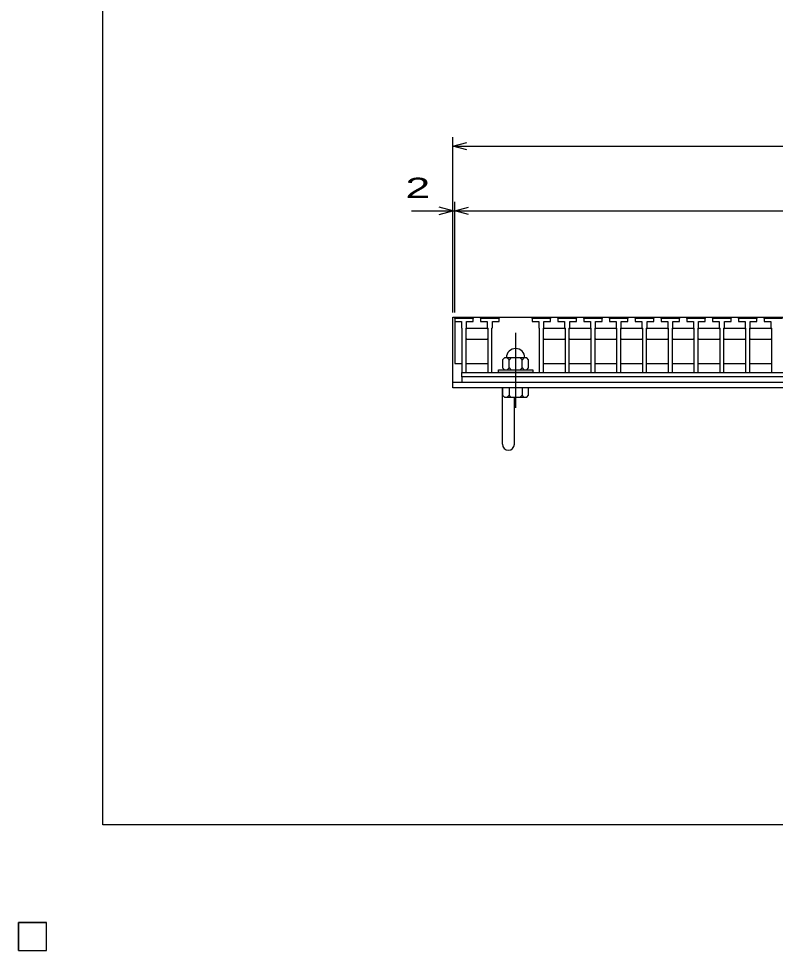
# Model space of a CAD drawing. Units: millimetres, scale not verified. Extents: x -1820 to 1731, y -1282 to 1054.
# Drawn here: x -1820 to -1001, y -1282 to -274 of the extents above; entities that cross this region are included whole.
import ezdxf
from ezdxf.enums import TextEntityAlignment as Align

# ---------------------------------------------------------------- set-up
doc = ezdxf.new("R2010")
doc.units = ezdxf.units.MM
doc.header["$LTSCALE"] = 10
doc.linetypes.add('CHAIN', pattern=[18.5, 12, -1.5, 3.5, -1.5])
for name, color, linetype, lineweight in [('0_2', 150, 'Continuous', 25), ('16', 3, 'Continuous', 25), ('19', 6, 'Continuous', 25), ('22', 2, 'Continuous', 25)]:
    doc.layers.add(name, color=color, linetype=linetype, lineweight=lineweight)
doc.styles.add('ベクトル', font='')
doc.styles.get('ベクトル').set_extended_font_data('ベクトル')

msp = doc.modelspace()

# ---------------------------------------------------------------- linework, layer by layer
at = {"layer": '0_2'}
for p, q in [((-1729, -1146.5), (-1729, 1053.5)), ((1731, -1146.5), (-1729, -1146.5))]:
    msp.add_line(p, q, dxfattribs=at)
at = {"layer": '16'}
for p, q in [((-1348, -598.5), (-1347.5, -597)), ((-1348, -597), (-352, -597)), ((-1348, -597), (-1348, -647)), ((-1348, -598.5), (-1348, -601.5)), ((-1328, -598.5), (-1348, -598.5)), ((-1348, -601.5), (-1340.75, -601.5)), ((-1347.5, -597), (-1344.6, -597)), ((-1344.6, -597), (-1344.1, -598.5)), ((-1340.75, -601.5), (-1340.75, -608.5)), ((-1339.95, -598.5), (-1339.45, -597)), ((-1339.45, -597), (-1336.55, -597)), ((-1336.55, -597), (-1336.05, -598.5)), ((-1335.25, -608.5), (-1335.25, -601.5)), ((-1335.25, -601.5), (-1328, -601.5)), ((-1331.9, -598.5), (-1331.4, -597)), ((-1331.4, -597), (-1328.5, -597)), ((-1328.5, -597), (-1328, -598.5)), ((-1328, -601.5), (-1328, -598.5)), ((-1320.1, -598.5), (-1319.6, -597)), ((-1320.1, -598.5), (-1320.1, -601.5)), ((-1300.1, -598.5), (-1320.1, -598.5)), ((-1320.1, -601.5), (-1312.85, -601.5)), ((-1319.6, -597), (-1316.7, -597)), ((-1316.7, -597), (-1316.2, -598.5)), ((-1312.85, -601.5), (-1312.85, -608.5)), ((-1312.05, -598.5), (-1311.55, -597)), ((-1311.55, -597), (-1308.65, -597)), ((-1308.65, -597), (-1308.15, -598.5)), ((-1307.35, -608.5), (-1307.35, -601.5)), ((-1307.35, -601.5), (-1300.1, -601.5)), ((-1304, -598.5), (-1303.5, -597)), ((-1303.5, -597), (-1300.6, -597)), ((-1300.6, -597), (-1300.1, -598.5)), ((-1300.1, -601.5), (-1300.1, -598.5)), ((-1264.3, -598.5), (-1263.8, -597)), ((-1264.3, -598.5), (-1264.3, -601.5)), ((-1244.3, -598.5), (-1264.3, -598.5)), ((-1264.3, -601.5), (-1257.05, -601.5)), ((-1263.8, -597), (-1260.9, -597)), ((-1260.9, -597), (-1260.4, -598.5)), ((-1257.05, -601.5), (-1257.05, -608.5)), ((-1256.25, -598.5), (-1255.75, -597)), ((-1255.75, -597), (-1252.85, -597)), ((-1252.85, -597), (-1252.35, -598.5)), ((-1251.55, -608.5), (-1251.55, -601.5)), ((-1251.55, -601.5), (-1244.3, -601.5)), ((-1248.2, -598.5), (-1247.7, -597)), ((-1247.7, -597), (-1244.8, -597)), ((-1244.8, -597), (-1244.3, -598.5)), ((-1244.3, -601.5), (-1244.3, -598.5)), ((-1236.4, -598.5), (-1235.9, -597)), ((-1236.4, -598.5), (-1236.4, -601.5)), ((-1216.4, -598.5), (-1236.4, -598.5)), ((-1236.4, -601.5), (-1229.15, -601.5)), ((-1235.9, -597), (-1233, -597)), ((-1233, -597), (-1232.5, -598.5)), ((-1229.15, -601.5), (-1229.15, -608.5)), ((-1228.35, -598.5), (-1227.85, -597)), ((-1227.85, -597), (-1224.95, -597)), ((-1224.95, -597), (-1224.45, -598.5)), ((-1223.65, -608.5), (-1223.65, -601.5)), ((-1223.65, -601.5), (-1216.4, -601.5)), ((-1220.3, -598.5), (-1219.8, -597)), ((-1219.8, -597), (-1216.9, -597)), ((-1216.9, -597), (-1216.4, -598.5)), ((-1216.4, -601.5), (-1216.4, -598.5)), ((-1208.5, -598.5), (-1208, -597)), ((-1208.5, -598.5), (-1208.5, -601.5)), ((-1188.5, -598.5), (-1208.5, -598.5)), ((-1208.5, -601.5), (-1201.25, -601.5)), ((-1208, -597), (-1205.1, -597)), ((-1205.1, -597), (-1204.6, -598.5)), ((-1201.25, -601.5), (-1201.25, -608.5)), ((-1200.45, -598.5), (-1199.95, -597)), ((-1199.95, -597), (-1197.05, -597)), ((-1197.05, -597), (-1196.55, -598.5)), ((-1195.75, -608.5), (-1195.75, -601.5)), ((-1195.75, -601.5), (-1188.5, -601.5)), ((-1192.4, -598.5), (-1191.9, -597)), ((-1191.9, -597), (-1189, -597)), ((-1189, -597), (-1188.5, -598.5)), ((-1188.5, -601.5), (-1188.5, -598.5)), ((-1180.6, -598.5), (-1180.1, -597)), ((-1180.6, -598.5), (-1180.6, -601.5)), ((-1160.6, -598.5), (-1180.6, -598.5)), ((-1180.6, -601.5), (-1173.35, -601.5)), ((-1180.1, -597), (-1177.2, -597)), ((-1177.2, -597), (-1176.7, -598.5)), ((-1173.35, -601.5), (-1173.35, -608.5)), ((-1172.55, -598.5), (-1172.05, -597)), ((-1172.05, -597), (-1169.15, -597)), ((-1169.15, -597), (-1168.65, -598.5)), ((-1167.85, -608.5), (-1167.85, -601.5)), ((-1167.85, -601.5), (-1160.6, -601.5)), ((-1164.5, -598.5), (-1164, -597)), ((-1164, -597), (-1161.1, -597)), ((-1161.1, -597), (-1160.6, -598.5)), ((-1160.6, -601.5), (-1160.6, -598.5)), ((-1152.7, -598.5), (-1152.2, -597)), ((-1152.7, -598.5), (-1152.7, -601.5)), ((-1132.7, -598.5), (-1152.7, -598.5)), ((-1152.7, -601.5), (-1145.45, -601.5)), ((-1152.2, -597), (-1149.3, -597)), ((-1149.3, -597), (-1148.8, -598.5)), ((-1145.45, -601.5), (-1145.45, -608.5)), ((-1144.65, -598.5), (-1144.15, -597)), ((-1144.15, -597), (-1141.25, -597)), ((-1141.25, -597), (-1140.75, -598.5)), ((-1139.95, -608.5), (-1139.95, -601.5)), ((-1139.95, -601.5), (-1132.7, -601.5)), ((-1136.6, -598.5), (-1136.1, -597)), ((-1136.1, -597), (-1133.2, -597)), ((-1133.2, -597), (-1132.7, -598.5)), ((-1132.7, -601.5), (-1132.7, -598.5)), ((-1124.8, -598.5), (-1124.3, -597)), ((-1124.8, -598.5), (-1124.8, -601.5)), ((-1104.8, -598.5), (-1124.8, -598.5)), ((-1124.8, -601.5), (-1117.55, -601.5)), ((-1124.3, -597), (-1121.4, -597)), ((-1121.4, -597), (-1120.9, -598.5)), ((-1117.55, -601.5), (-1117.55, -608.5)), ((-1116.75, -598.5), (-1116.25, -597)), ((-1116.25, -597), (-1113.35, -597)), ((-1113.35, -597), (-1112.85, -598.5)), ((-1112.05, -608.5), (-1112.05, -601.5)), ((-1112.05, -601.5), (-1104.8, -601.5)), ((-1108.7, -598.5), (-1108.2, -597)), ((-1108.2, -597), (-1105.3, -597)), ((-1105.3, -597), (-1104.8, -598.5)), ((-1104.8, -601.5), (-1104.8, -598.5)), ((-1096.9, -598.5), (-1096.4, -597)), ((-1096.9, -598.5), (-1096.9, -601.5)), ((-1076.9, -598.5), (-1096.9, -598.5)), ((-1096.9, -601.5), (-1089.65, -601.5)), ((-1096.4, -597), (-1093.5, -597)), ((-1093.5, -597), (-1093, -598.5)), ((-1089.65, -601.5), (-1089.65, -608.5)), ((-1088.85, -598.5), (-1088.35, -597)), ((-1088.35, -597), (-1085.45, -597)), ((-1085.45, -597), (-1084.95, -598.5)), ((-1084.15, -608.5), (-1084.15, -601.5)), ((-1084.15, -601.5), (-1076.9, -601.5)), ((-1080.8, -598.5), (-1080.3, -597)), ((-1080.3, -597), (-1077.4, -597)), ((-1077.4, -597), (-1076.9, -598.5)), ((-1076.9, -601.5), (-1076.9, -598.5)), ((-1069, -598.5), (-1068.5, -597)), ((-1069, -598.5), (-1069, -601.5)), ((-1049, -598.5), (-1069, -598.5)), ((-1069, -601.5), (-1061.75, -601.5)), ((-1068.5, -597), (-1065.6, -597)), ((-1065.6, -597), (-1065.1, -598.5)), ((-1061.75, -601.5), (-1061.75, -608.5)), ((-1060.95, -598.5), (-1060.45, -597)), ((-1060.45, -597), (-1057.55, -597)), ((-1057.55, -597), (-1057.05, -598.5)), ((-1056.25, -608.5), (-1056.25, -601.5)), ((-1056.25, -601.5), (-1049, -601.5)), ((-1052.9, -598.5), (-1052.4, -597)), ((-1052.4, -597), (-1049.5, -597)), ((-1049.5, -597), (-1049, -598.5)), ((-1049, -601.5), (-1049, -598.5)), ((-1041.1, -598.5), (-1040.6, -597)), ((-1041.1, -598.5), (-1041.1, -601.5)), ((-1021.1, -598.5), (-1041.1, -598.5)), ((-1041.1, -601.5), (-1033.85, -601.5)), ((-1040.6, -597), (-1037.7, -597)), ((-1037.7, -597), (-1037.2, -598.5)), ((-1033.85, -601.5), (-1033.85, -608.5)), ((-1033.05, -598.5), (-1032.55, -597)), ((-1032.55, -597), (-1029.65, -597)), ((-1029.65, -597), (-1029.15, -598.5)), ((-1028.35, -608.5), (-1028.35, -601.5)), ((-1028.35, -601.5), (-1021.1, -601.5)), ((-1025, -598.5), (-1024.5, -597)), ((-1024.5, -597), (-1021.6, -597)), ((-1021.6, -597), (-1021.1, -598.5)), ((-1021.1, -601.5), (-1021.1, -598.5)), ((-1013.2, -598.5), (-1012.7, -597)), ((-1013.2, -598.5), (-1013.2, -601.5)), ((-993.2, -598.5), (-1013.2, -598.5)), ((-1013.2, -601.5), (-1005.95, -601.5)), ((-1012.7, -597), (-1009.8, -597)), ((-1009.8, -597), (-1009.3, -598.5)), ((-1005.95, -601.5), (-1005.95, -608.5)), ((-1005.15, -598.5), (-1004.65, -597)), ((-1004.65, -597), (-1001.75, -597)), ((-1001.75, -597), (-1001.25, -598.5)), ((-1340.75, -608.5), (-1340.25, -609)), ((-1340.25, -609), (-1340.25, -657)), ((-1335.75, -609), (-1335.25, -608.5)), ((-1335.75, -657), (-1335.75, -609)), ((-1335.75, -610), (-1334.75, -609)), ((-1334.75, -609), (-1313.35, -609)), ((-1313.35, -609), (-1312.35, -610)), ((-1312.85, -608.5), (-1312.35, -609)), ((-1312.35, -609), (-1312.35, -657)), ((-1307.85, -609), (-1307.35, -608.5)), ((-1307.85, -657), (-1307.85, -609)), ((-1257.05, -608.5), (-1256.55, -609)), ((-1256.55, -609), (-1256.55, -657)), ((-1252.05, -609), (-1251.55, -608.5)), ((-1252.05, -657), (-1252.05, -609)), ((-1252.05, -610), (-1251.05, -609)), ((-1251.05, -609), (-1229.65, -609)), ((-1229.65, -609), (-1228.65, -610)), ((-1229.15, -608.5), (-1228.65, -609)), ((-1228.65, -609), (-1228.65, -657)), ((-1224.15, -609), (-1223.65, -608.5)), ((-1224.15, -657), (-1224.15, -609)), ((-1224.15, -610), (-1223.15, -609)), ((-1223.15, -609), (-1201.75, -609)), ((-1201.75, -609), (-1200.75, -610)), ((-1201.25, -608.5), (-1200.75, -609)), ((-1200.75, -609), (-1200.75, -657)), ((-1196.25, -609), (-1195.75, -608.5)), ((-1196.25, -657), (-1196.25, -609)), ((-1196.25, -610), (-1195.25, -609)), ((-1195.25, -609), (-1173.85, -609)), ((-1173.85, -609), (-1172.85, -610)), ((-1173.35, -608.5), (-1172.85, -609)), ((-1172.85, -609), (-1172.85, -657)), ((-1168.35, -609), (-1167.85, -608.5)), ((-1168.35, -657), (-1168.35, -609)), ((-1168.35, -610), (-1167.35, -609)), ((-1167.35, -609), (-1145.95, -609)), ((-1145.95, -609), (-1144.95, -610)), ((-1145.45, -608.5), (-1144.95, -609)), ((-1144.95, -609), (-1144.95, -657)), ((-1140.45, -609), (-1139.95, -608.5)), ((-1140.45, -657), (-1140.45, -609)), ((-1140.45, -610), (-1139.45, -609)), ((-1139.45, -609), (-1118.05, -609)), ((-1118.05, -609), (-1117.05, -610)), ((-1117.55, -608.5), (-1117.05, -609)), ((-1117.05, -609), (-1117.05, -657)), ((-1112.55, -609), (-1112.05, -608.5)), ((-1112.55, -657), (-1112.55, -609)), ((-1112.55, -610), (-1111.55, -609)), ((-1111.55, -609), (-1090.15, -609)), ((-1090.15, -609), (-1089.15, -610)), ((-1089.65, -608.5), (-1089.15, -609)), ((-1089.15, -609), (-1089.15, -657)), ((-1084.65, -609), (-1084.15, -608.5)), ((-1084.65, -657), (-1084.65, -609)), ((-1084.65, -610), (-1083.65, -609)), ((-1083.65, -609), (-1062.25, -609)), ((-1062.25, -609), (-1061.25, -610)), ((-1061.75, -608.5), (-1061.25, -609)), ((-1061.25, -609), (-1061.25, -657)), ((-1056.75, -609), (-1056.25, -608.5)), ((-1056.75, -657), (-1056.75, -609)), ((-1056.75, -610), (-1055.75, -609)), ((-1055.75, -609), (-1034.35, -609)), ((-1034.35, -609), (-1033.35, -610)), ((-1033.85, -608.5), (-1033.35, -609)), ((-1033.35, -609), (-1033.35, -657)), ((-1028.85, -609), (-1028.35, -608.5)), ((-1028.85, -657), (-1028.85, -609)), ((-1028.85, -610), (-1027.85, -609)), ((-1027.85, -609), (-1006.45, -609)), ((-1006.45, -609), (-1005.45, -610)), ((-1005.95, -608.5), (-1005.45, -609)), ((-1005.45, -609), (-1005.45, -657)), ((-1334.75, -621), (-1335.75, -620)), ((-1313.35, -621), (-1334.75, -621)), ((-1312.35, -620), (-1313.35, -621)), ((-1251.05, -621), (-1252.05, -620)), ((-1229.65, -621), (-1251.05, -621)), ((-1228.65, -620), (-1229.65, -621)), ((-1223.15, -621), (-1224.15, -620)), ((-1201.75, -621), (-1223.15, -621)), ((-1200.75, -620), (-1201.75, -621)), ((-1195.25, -621), (-1196.25, -620)), ((-1173.85, -621), (-1195.25, -621)), ((-1172.85, -620), (-1173.85, -621)), ((-1167.35, -621), (-1168.35, -620)), ((-1145.95, -621), (-1167.35, -621)), ((-1144.95, -620), (-1145.95, -621)), ((-1139.45, -621), (-1140.45, -620)), ((-1118.05, -621), (-1139.45, -621)), ((-1117.05, -620), (-1118.05, -621)), ((-1111.55, -621), (-1112.55, -620)), ((-1090.15, -621), (-1111.55, -621)), ((-1089.15, -620), (-1090.15, -621)), ((-1083.65, -621), (-1084.65, -620)), ((-1062.25, -621), (-1083.65, -621)), ((-1061.25, -620), (-1062.25, -621)), ((-1055.75, -621), (-1056.75, -620)), ((-1034.35, -621), (-1055.75, -621)), ((-1033.35, -620), (-1034.35, -621)), ((-1027.85, -621), (-1028.85, -620)), ((-1006.45, -621), (-1027.85, -621)), ((-1005.45, -620), (-1006.45, -621)), ((-1294.2, -641), (-1296.2, -643)), ((-1296.2, -643), (-1296.2, -652)), ((-1270.2, -641), (-1294.2, -641)), ((-1289.2, -643), (-1291.2, -641)), ((-1287.2, -641), (-1289.2, -643)), ((-1289.2, -652), (-1289.2, -643)), ((-1275.2, -643), (-1277.2, -641)), ((-1273.2, -641), (-1275.2, -643)), ((-1275.2, -652), (-1275.2, -643)), ((-1268.2, -643), (-1270.2, -641)), ((-1268.2, -652), (-1268.2, -643)), ((-1348, -647), (-1340.25, -647)), ((-1335.75, -647), (-1312.35, -647)), ((-1300.7, -657), (-1300.7, -654)), ((-1300.7, -654), (-1263.7, -654)), ((-1296.2, -652), (-1294.2, -654)), ((-1291.2, -654), (-1289.2, -652)), ((-1289.2, -652), (-1287.2, -654)), ((-1277.2, -654), (-1275.2, -652)), ((-1275.2, -652), (-1273.2, -654)), ((-1270.2, -654), (-1268.2, -652)), ((-1263.7, -654), (-1263.7, -657)), ((-1252.05, -647), (-1228.65, -647)), ((-1224.15, -647), (-1200.75, -647)), ((-1196.25, -647), (-1172.85, -647)), ((-1168.35, -647), (-1144.95, -647)), ((-1140.45, -647), (-1117.05, -647)), ((-1112.55, -647), (-1089.15, -647)), ((-1084.65, -647), (-1061.25, -647)), ((-1056.75, -647), (-1033.35, -647)), ((-1028.85, -647), (-1005.45, -647)), ((-1340.25, -657), (-1335.75, -657)), ((-1340.25, -657), (-359.75, -657)), ((-1340.25, -661.5), (-1340.25, -657)), ((-359.75, -661.5), (-1340.25, -661.5)), ((-1340.25, -661.5), (-1340.25, -667.5)), ((-1312.35, -657), (-1307.85, -657)), ((-1263.7, -657), (-1300.7, -657)), ((-1256.55, -657), (-1252.05, -657)), ((-1228.65, -657), (-1224.15, -657)), ((-1200.75, -657), (-1196.25, -657)), ((-1172.85, -657), (-1168.35, -657)), ((-1144.95, -657), (-1140.45, -657)), ((-1117.05, -657), (-1112.55, -657)), ((-1089.15, -657), (-1084.65, -657)), ((-1061.25, -657), (-1056.75, -657)), ((-1033.35, -657), (-1028.85, -657)), ((-1005.45, -657), (-1000.95, -657)), ((-1340.25, -667.5), (-359.75, -667.5)), ((-1820, -1252.5), (-1790, -1252.5)), ((-1820, -1282.5), (-1820, -1252.5)), ((-1820, -1252.5), (-1790, -1252.5)), ((-1820, -1282.5), (-1820, -1252.5)), ((-1820, -1252.5), (-1790, -1252.5)), ((-1820, -1282.5), (-1820, -1252.5)), ((-1820, -1252.5), (-1790, -1252.5)), ((-1820, -1282.5), (-1820, -1252.5)), ((-1820, -1252.5), (-1790, -1252.5)), ((-1820, -1282.5), (-1820, -1252.5)), ((-1790, -1282.5), (-1790, -1252.5)), ((-1790, -1282.5), (-1790, -1252.5)), ((-1790, -1282.5), (-1790, -1252.5)), ((-1790, -1282.5), (-1790, -1252.5)), ((-1790, -1282.5), (-1790, -1252.5)), ((-1820, -1282.5), (-1790, -1282.5)), ((-1820, -1282.5), (-1790, -1282.5)), ((-1820, -1282.5), (-1790, -1282.5)), ((-1820, -1282.5), (-1790, -1282.5)), ((-1820, -1282.5), (-1790, -1282.5))]:
    msp.add_line(p, q, dxfattribs=at)
at = {"layer": '16', "linetype": 'CHAIN'}
msp.add_line((-1282.2, -614), (-1282.2, -695), dxfattribs=at)
at = {"layer": '16'}
msp.add_arc((-1282.2, -641), 10, 0, 180, dxfattribs=at)
at = {"layer": '19'}
for p, q in [((-1350, -667.5), (-1350, -597)), ((-1350, -597), (-1348, -597)), ((-1350, -667.5), (-350, -667.5)), ((-1350, -673.5), (-1350, -667.5)), ((-350, -673.5), (-1350, -673.5)), ((-1296.5, -734.61), (-1296.5, -673.5)), ((-1296.2, -673.5), (-1296.2, -681.5)), ((-1268.2, -673.5), (-1296.2, -673.5)), ((-1289.2, -673.5), (-1289.2, -681.5)), ((-1275.2, -673.5), (-1275.2, -681.5)), ((-1268.2, -681.5), (-1268.2, -673.5)), ((-1296.2, -681.5), (-1294.2, -683.5)), ((-1294.2, -683.5), (-1270.2, -683.5)), ((-1289.2, -681.5), (-1291.2, -683.5)), ((-1287.2, -683.5), (-1289.2, -681.5)), ((-1283.5, -734.61), (-1283.5, -683.5)), ((-1275.2, -681.5), (-1277.2, -683.5)), ((-1273.2, -683.5), (-1275.2, -681.5)), ((-1270.2, -683.5), (-1268.2, -681.5))]:
    msp.add_line(p, q, dxfattribs=at)
msp.add_arc((-1290, -734.61), 6.5, 180, 0, dxfattribs=at)
at = {"layer": '22', "color": 4}
for p, q in [((-1350, -592), (-1350, -402)), ((-1350, -412), (-1335, -408)), ((-1335, -416), (-1350, -412)), ((-1350, -412), (-350, -412)), ((-1350, -592), (-1350, -472)), ((-1348, -592), (-1348, -472)), ((-1395, -482), (-1350, -482)), ((-1350, -482), (-1365, -478)), ((-1365, -486), (-1350, -482)), ((-1350, -482), (-1348, -482)), ((-1348, -482), (-1333, -478)), ((-1333, -486), (-1348, -482)), ((-1348, -482), (-352, -482))]:
    msp.add_line(p, q, dxfattribs=at)
at = {"layer": '22'}
for p, q in [((-1790, -1252.5), (-1820, -1252.5)), ((-1820, -1252.5), (-1820, -1282.5)), ((-1790, -1252.5), (-1820, -1252.5)), ((-1820, -1252.5), (-1820, -1282.5)), ((-1790, -1252.5), (-1820, -1252.5)), ((-1820, -1252.5), (-1820, -1282.5)), ((-1790, -1282.5), (-1790, -1252.5)), ((-1790, -1282.5), (-1790, -1252.5)), ((-1790, -1282.5), (-1790, -1252.5)), ((-1820, -1282.5), (-1790, -1282.5)), ((-1820, -1282.5), (-1790, -1282.5)), ((-1820, -1282.5), (-1790, -1282.5))]:
    msp.add_line(p, q, dxfattribs=at)

# ---------------------------------------------------------------- texts
at = {"layer": '22', "style": 'ベクトル', "width": 1.65}
msp.add_text(' 2 ', height=21.99, dxfattribs=at).set_placement((-1415, -457), align=Align.MIDDLE_LEFT)

doc.saveas('drawing.dxf')
